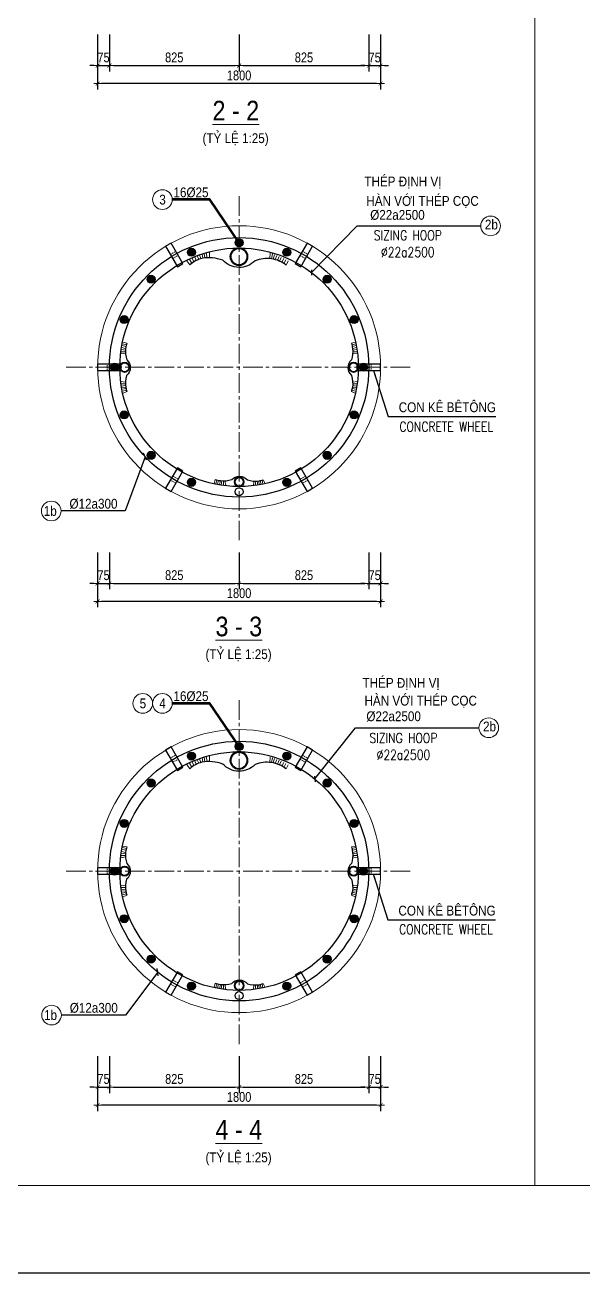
# Model space of a CAD drawing. Header units: millimetres. Extents: x -2123450 to -961021, y -260876 to 649159.
# Drawn here: x -1451394 to -1430092, y 317910 to 365515 of the extents above; entities that cross this region are included whole.
import ezdxf
from ezdxf.enums import TextEntityAlignment as Align

# ---------------------------------------------------------------- set-up
doc = ezdxf.new("R2010")
doc.units = ezdxf.units.MM
doc.header["$LTSCALE"] = 1000
doc.header["$MEASUREMENT"] = 0
doc.header["$PDMODE"] = 66
doc.linetypes.add('CENTER2', pattern=[1.125, 0.75, -0.125, 0.125, -0.125])
doc.linetypes.add('HIDDEN', pattern=[0.375, 0.25, -0.125])
doc.layers.get('0').update_dxf_attribs({"linetype": 'CONTINUOUS'})
doc.layers.get('DEFPOINTS').update_dxf_attribs({"linetype": 'CONTINUOUS'})
for name, color, linetype in [('03BORER', 3, 'CONTINUOUS'), ('05STEEL', 4, 'CONTINUOUS'), ('TEXT', 7, 'CONTINUOUS')]:
    doc.layers.add(name, color=color, linetype=linetype)
for name, color, linetype, lineweight in [('NDC_S_AXIS', 5, 'CENTER2', 15), ('NDC_S_CONTINUOUS', 3, 'CONTINUOUS', 20), ('NDC_S_DIM', 1, 'CONTINUOUS', 9), ('NDC_S_FOUNDATION NAME', 7, 'CONTINUOUS', 20), ('NDC_S_HATCH MATERIAL', 8, 'CONTINUOUS', 13), ('NDC_S_LEADER', 1, 'CONTINUOUS', 9), ('NDC_S_REBAR', 4, 'CONTINUOUS', 35), ('NDC_S_REBAR NO.', 7, 'CONTINUOUS', 20), ('NDC_S_REBAR NO. BOX', 1, 'CONTINUOUS', 9), ('NDC_S_REBAR SECTION', 6, 'CONTINUOUS', 25), ('NDC_S_STIRRUP', 2, 'CONTINUOUS', 25), ('NDC_S_VN TITLE', 6, 'CONTINUOUS', 9)]:
    doc.layers.add(name, color=color, linetype=linetype, lineweight=lineweight)
doc.styles.add('NDC_ARIAL', font='arial.ttf', dxfattribs={"width": 0.8})
doc.styles.get("Standard").update_dxf_attribs({"font": 'romans.shx', "bigfont": 'vns.shx'})
doc.dimstyles.new('NDC_1-100', dxfattribs={"dimscale": 100, "dimtxt": 2.2, "dimasz": 1, "dimexe": 1.5, "dimexo": 2, "dimgap": 0.8, "dimtad": 1, "dimdec": 0, "dimdsep": 46, "dimtxsty": 'NDC_ARIAL', "dimblk": 'DIMMARK', "dimcen": 49999.938995, "dimdle": 1.5, "dimclrd": 1, "dimclre": 1, "dimclrt": 3, "dimadec": 0, "dimazin": 0, "dimtfac": 1, "dimtdec": 0, "dimtix": 1, "dimtmove": 2, "dimatfit": 3, "dimfxl": 1, "dimarcsym": 0})
doc.dimstyles.new('NDC_1-150(25)', dxfattribs={"dimscale": 150, "dimtxt": 2.5, "dimasz": 1, "dimexe": 1.5, "dimexo": 0, "dimgap": 0.8, "dimtad": 1, "dimdec": 0, "dimlfac": 0.166667, "dimdsep": 46, "dimtxsty": 'NDC_ARIAL', "dimblk": 'DIMMARK', "dimcen": 49999.938995, "dimdle": 1.5, "dimclrd": 1, "dimclre": 1, "dimclrt": 3, "dimadec": 0, "dimazin": 0, "dimtfac": 1, "dimtdec": 0, "dimtix": 1, "dimtmove": 2, "dimatfit": 3, "dimfxl": 1, "dimarcsym": 0})

# ---------------------------------------------------------------- blocks, each defined once
blk = doc.blocks.new('CHI TIET COC DAI TRA')
at = {"layer": 'NDC_S_CONTINUOUS'}
for p, q in [((19867.8, 0), (19867.8, -79943)), ((0, -79943), (36168.2, -79943))]:
    blk.add_line(p, q, dxfattribs=at)
blk = doc.blocks.new('DIMMARK')
at = {"layer": 'NDC_S_DIM', "color": 1}
blk.add_line((-1.5, 0), (1, 0), dxfattribs=at)
at = {"layer": 'NDC_S_DIM', "color": 2, "const_width": 0.15}
blk.add_lwpolyline([(-0.5, -0.5), (0.5, 0.5)], dxfattribs=at)
blk = doc.blocks.new('*D271')
at = {"layer": 'DEFPOINTS', "color": 0, "transparency": 16777216}
for p in [(-1448620, 365147), (-1437820, 365147), (-1448620, 363277)]:
    blk.add_point(p, dxfattribs=at)
at = {"layer": 'NDC_S_DIM', "color": 1, "lineweight": -2, "transparency": 16777216}
for p, q in [((-1448620, 365147), (-1448620, 363052)), ((-1437820, 365147), (-1437820, 363052)), ((-1437970, 363277), (-1448470, 363277))]:
    blk.add_line(p, q, dxfattribs=at)
at = {"layer": 'NDC_S_DIM', "color": 1, "lineweight": -2, "transparency": 16777216, "xscale": 150, "yscale": 150, "zscale": 150, "rotation": 180}
blk.add_blockref('DIMMARK', (-1448620, 363277), dxfattribs=at)
at = {"layer": 'NDC_S_DIM', "color": 1, "lineweight": -2, "transparency": 16777216, "xscale": 150, "yscale": 150, "zscale": 150}
blk.add_blockref('DIMMARK', (-1437820, 363277), dxfattribs=at)
at = {"layer": 'NDC_S_DIM', "color": 3, "transparency": 16777216, "insert": (-1443220, 363588), "char_height": 375, "attachment_point": 5, "style": 'NDC_ARIAL'}
blk.add_mtext('1800', dxfattribs=at)
blk = doc.blocks.new('*D272')
at = {"layer": 'DEFPOINTS', "color": 0, "transparency": 16777216}
for p in [(-1448620, 365147), (-1448170, 365147), (-1448170, 363964)]:
    blk.add_point(p, dxfattribs=at)
at = {"layer": 'NDC_S_DIM', "color": 1, "lineweight": -2, "transparency": 16777216}
for p, q in [((-1448620, 365147), (-1448620, 363739)), ((-1448170, 365147), (-1448170, 363739)), ((-1448770, 363964), (-1448920, 363964)), ((-1448620, 363964), (-1448170, 363964)), ((-1448020, 363964), (-1447870, 363964))]:
    blk.add_line(p, q, dxfattribs=at)
at = {"layer": 'NDC_S_DIM', "color": 1, "lineweight": -2, "transparency": 16777216, "xscale": 150, "yscale": 150, "zscale": 150}
blk.add_blockref('DIMMARK', (-1448620, 363964), dxfattribs=at)
at = {"layer": 'NDC_S_DIM', "color": 1, "lineweight": -2, "transparency": 16777216, "xscale": 150, "yscale": 150, "zscale": 150, "rotation": 180}
blk.add_blockref('DIMMARK', (-1448170, 363964), dxfattribs=at)
at = {"layer": 'NDC_S_DIM', "color": 3, "transparency": 16777216, "insert": (-1448395, 364274), "char_height": 375, "attachment_point": 5, "style": 'NDC_ARIAL'}
blk.add_mtext('75', dxfattribs=at)
blk = doc.blocks.new('*D273')
at = {"layer": 'DEFPOINTS', "color": 0, "transparency": 16777216}
for p in [(-1448170, 365147), (-1443220, 365147), (-1443220, 363964)]:
    blk.add_point(p, dxfattribs=at)
at = {"layer": 'NDC_S_DIM', "color": 1, "lineweight": -2, "transparency": 16777216}
for p, q in [((-1448170, 365147), (-1448170, 363739)), ((-1443220, 365147), (-1443220, 363739)), ((-1448020, 363964), (-1443370, 363964))]:
    blk.add_line(p, q, dxfattribs=at)
at = {"layer": 'NDC_S_DIM', "color": 1, "lineweight": -2, "transparency": 16777216, "xscale": 150, "yscale": 150, "zscale": 150, "rotation": 180}
blk.add_blockref('DIMMARK', (-1448170, 363964), dxfattribs=at)
at = {"layer": 'NDC_S_DIM', "color": 1, "lineweight": -2, "transparency": 16777216, "xscale": 150, "yscale": 150, "zscale": 150}
blk.add_blockref('DIMMARK', (-1443220, 363964), dxfattribs=at)
at = {"layer": 'NDC_S_DIM', "color": 3, "transparency": 16777216, "insert": (-1445695, 364275), "char_height": 375, "attachment_point": 5, "style": 'NDC_ARIAL'}
blk.add_mtext('825', dxfattribs=at)
blk = doc.blocks.new('*D274')
at = {"layer": 'DEFPOINTS', "color": 0, "transparency": 16777216}
for p in [(-1443220, 365147), (-1438270, 365147), (-1438270, 363964)]:
    blk.add_point(p, dxfattribs=at)
at = {"layer": 'NDC_S_DIM', "color": 1, "lineweight": -2, "transparency": 16777216}
for p, q in [((-1443220, 365147), (-1443220, 363739)), ((-1438270, 365147), (-1438270, 363739)), ((-1443070, 363964), (-1438420, 363964))]:
    blk.add_line(p, q, dxfattribs=at)
at = {"layer": 'NDC_S_DIM', "color": 1, "lineweight": -2, "transparency": 16777216, "xscale": 150, "yscale": 150, "zscale": 150, "rotation": 180}
blk.add_blockref('DIMMARK', (-1443220, 363964), dxfattribs=at)
at = {"layer": 'NDC_S_DIM', "color": 1, "lineweight": -2, "transparency": 16777216, "xscale": 150, "yscale": 150, "zscale": 150}
blk.add_blockref('DIMMARK', (-1438270, 363964), dxfattribs=at)
at = {"layer": 'NDC_S_DIM', "color": 3, "transparency": 16777216, "insert": (-1440745, 364275), "char_height": 375, "attachment_point": 5, "style": 'NDC_ARIAL'}
blk.add_mtext('825', dxfattribs=at)
blk = doc.blocks.new('*D275')
at = {"layer": 'DEFPOINTS', "color": 0, "transparency": 16777216}
for p in [(-1438270, 365147), (-1437820, 365147), (-1437820, 363964)]:
    blk.add_point(p, dxfattribs=at)
at = {"layer": 'NDC_S_DIM', "color": 1, "lineweight": -2, "transparency": 16777216}
for p, q in [((-1438270, 365147), (-1438270, 363739)), ((-1437820, 365147), (-1437820, 363739)), ((-1438420, 363964), (-1438570, 363964)), ((-1438270, 363964), (-1437820, 363964)), ((-1437670, 363964), (-1437520, 363964))]:
    blk.add_line(p, q, dxfattribs=at)
at = {"layer": 'NDC_S_DIM', "color": 1, "lineweight": -2, "transparency": 16777216, "xscale": 150, "yscale": 150, "zscale": 150}
blk.add_blockref('DIMMARK', (-1438270, 363964), dxfattribs=at)
at = {"layer": 'NDC_S_DIM', "color": 1, "lineweight": -2, "transparency": 16777216, "xscale": 150, "yscale": 150, "zscale": 150, "rotation": 180}
blk.add_blockref('DIMMARK', (-1437820, 363964), dxfattribs=at)
at = {"layer": 'NDC_S_DIM', "color": 3, "transparency": 16777216, "insert": (-1438045, 364274), "char_height": 375, "attachment_point": 5, "style": 'NDC_ARIAL'}
blk.add_mtext('75', dxfattribs=at)
blk = doc.blocks.new('*U155')
at = {"layer": 'NDC_S_CONTINUOUS'}
blk.add_circle((0, 0), 5400, dxfattribs=at)
at = {"layer": 'NDC_S_STIRRUP'}
for radius in [4950, 4550]:
    blk.add_circle((0, 0), radius, dxfattribs=at)
blk = doc.blocks.new('*D276')
at = {"layer": 'DEFPOINTS', "color": 0, "transparency": 16777216}
for p in [(-1448620, 345399), (-1437820, 345399), (-1448620, 343528)]:
    blk.add_point(p, dxfattribs=at)
at = {"layer": 'NDC_S_DIM', "color": 1, "lineweight": -2, "transparency": 16777216}
for p, q in [((-1448620, 345399), (-1448620, 343303)), ((-1437820, 345399), (-1437820, 343303)), ((-1437970, 343528), (-1448470, 343528))]:
    blk.add_line(p, q, dxfattribs=at)
at = {"layer": 'NDC_S_DIM', "color": 1, "lineweight": -2, "transparency": 16777216, "xscale": 150, "yscale": 150, "zscale": 150, "rotation": 180}
blk.add_blockref('DIMMARK', (-1448620, 343528), dxfattribs=at)
at = {"layer": 'NDC_S_DIM', "color": 1, "lineweight": -2, "transparency": 16777216, "xscale": 150, "yscale": 150, "zscale": 150}
blk.add_blockref('DIMMARK', (-1437820, 343528), dxfattribs=at)
at = {"layer": 'NDC_S_DIM', "color": 3, "transparency": 16777216, "insert": (-1443220, 343840), "char_height": 375, "attachment_point": 5, "style": 'NDC_ARIAL'}
blk.add_mtext('1800', dxfattribs=at)
blk = doc.blocks.new('*D277')
at = {"layer": 'DEFPOINTS', "color": 0, "transparency": 16777216}
for p in [(-1448620, 345399), (-1448170, 345399), (-1448170, 344215)]:
    blk.add_point(p, dxfattribs=at)
at = {"layer": 'NDC_S_DIM', "color": 1, "lineweight": -2, "transparency": 16777216}
for p, q in [((-1448620, 345399), (-1448620, 343990)), ((-1448170, 345399), (-1448170, 343990)), ((-1448770, 344215), (-1448920, 344215)), ((-1448620, 344215), (-1448170, 344215)), ((-1448020, 344215), (-1447870, 344215))]:
    blk.add_line(p, q, dxfattribs=at)
at = {"layer": 'NDC_S_DIM', "color": 1, "lineweight": -2, "transparency": 16777216, "xscale": 150, "yscale": 150, "zscale": 150}
blk.add_blockref('DIMMARK', (-1448620, 344215), dxfattribs=at)
at = {"layer": 'NDC_S_DIM', "color": 1, "lineweight": -2, "transparency": 16777216, "xscale": 150, "yscale": 150, "zscale": 150, "rotation": 180}
blk.add_blockref('DIMMARK', (-1448170, 344215), dxfattribs=at)
at = {"layer": 'NDC_S_DIM', "color": 3, "transparency": 16777216, "insert": (-1448395, 344526), "char_height": 375, "attachment_point": 5, "style": 'NDC_ARIAL'}
blk.add_mtext('75', dxfattribs=at)
blk = doc.blocks.new('*D278')
at = {"layer": 'DEFPOINTS', "color": 0, "transparency": 16777216}
for p in [(-1448170, 345399), (-1443220, 345399), (-1443220, 344215)]:
    blk.add_point(p, dxfattribs=at)
at = {"layer": 'NDC_S_DIM', "color": 1, "lineweight": -2, "transparency": 16777216}
for p, q in [((-1448170, 345399), (-1448170, 343990)), ((-1443220, 345399), (-1443220, 343990)), ((-1448020, 344215), (-1443370, 344215))]:
    blk.add_line(p, q, dxfattribs=at)
at = {"layer": 'NDC_S_DIM', "color": 1, "lineweight": -2, "transparency": 16777216, "xscale": 150, "yscale": 150, "zscale": 150, "rotation": 180}
blk.add_blockref('DIMMARK', (-1448170, 344215), dxfattribs=at)
at = {"layer": 'NDC_S_DIM', "color": 1, "lineweight": -2, "transparency": 16777216, "xscale": 150, "yscale": 150, "zscale": 150}
blk.add_blockref('DIMMARK', (-1443220, 344215), dxfattribs=at)
at = {"layer": 'NDC_S_DIM', "color": 3, "transparency": 16777216, "insert": (-1445695, 344527), "char_height": 375, "attachment_point": 5, "style": 'NDC_ARIAL'}
blk.add_mtext('825', dxfattribs=at)
blk = doc.blocks.new('*D279')
at = {"layer": 'DEFPOINTS', "color": 0, "transparency": 16777216}
for p in [(-1443220, 345399), (-1438270, 345399), (-1438270, 344215)]:
    blk.add_point(p, dxfattribs=at)
at = {"layer": 'NDC_S_DIM', "color": 1, "lineweight": -2, "transparency": 16777216}
for p, q in [((-1443220, 345399), (-1443220, 343990)), ((-1438270, 345399), (-1438270, 343990)), ((-1443070, 344215), (-1438420, 344215))]:
    blk.add_line(p, q, dxfattribs=at)
at = {"layer": 'NDC_S_DIM', "color": 1, "lineweight": -2, "transparency": 16777216, "xscale": 150, "yscale": 150, "zscale": 150, "rotation": 180}
blk.add_blockref('DIMMARK', (-1443220, 344215), dxfattribs=at)
at = {"layer": 'NDC_S_DIM', "color": 1, "lineweight": -2, "transparency": 16777216, "xscale": 150, "yscale": 150, "zscale": 150}
blk.add_blockref('DIMMARK', (-1438270, 344215), dxfattribs=at)
at = {"layer": 'NDC_S_DIM', "color": 3, "transparency": 16777216, "insert": (-1440745, 344527), "char_height": 375, "attachment_point": 5, "style": 'NDC_ARIAL'}
blk.add_mtext('825', dxfattribs=at)
blk = doc.blocks.new('*D280')
at = {"layer": 'DEFPOINTS', "color": 0, "transparency": 16777216}
for p in [(-1438270, 345399), (-1437820, 345399), (-1437820, 344215)]:
    blk.add_point(p, dxfattribs=at)
at = {"layer": 'NDC_S_DIM', "color": 1, "lineweight": -2, "transparency": 16777216}
for p, q in [((-1438270, 345399), (-1438270, 343990)), ((-1437820, 345399), (-1437820, 343990)), ((-1438420, 344215), (-1438570, 344215)), ((-1438270, 344215), (-1437820, 344215)), ((-1437670, 344215), (-1437520, 344215))]:
    blk.add_line(p, q, dxfattribs=at)
at = {"layer": 'NDC_S_DIM', "color": 1, "lineweight": -2, "transparency": 16777216, "xscale": 150, "yscale": 150, "zscale": 150}
blk.add_blockref('DIMMARK', (-1438270, 344215), dxfattribs=at)
at = {"layer": 'NDC_S_DIM', "color": 1, "lineweight": -2, "transparency": 16777216, "xscale": 150, "yscale": 150, "zscale": 150, "rotation": 180}
blk.add_blockref('DIMMARK', (-1437820, 344215), dxfattribs=at)
at = {"layer": 'NDC_S_DIM', "color": 3, "transparency": 16777216, "insert": (-1438045, 344526), "char_height": 375, "attachment_point": 5, "style": 'NDC_ARIAL'}
blk.add_mtext('75', dxfattribs=at)
blk = doc.blocks.new('*D281')
at = {"layer": 'DEFPOINTS', "color": 0, "transparency": 16777216}
for p in [(-1448620, 326183), (-1437820, 326183), (-1448620, 324313)]:
    blk.add_point(p, dxfattribs=at)
at = {"layer": 'NDC_S_DIM', "color": 1, "lineweight": -2, "transparency": 16777216}
for p, q in [((-1448620, 326183), (-1448620, 324088)), ((-1437820, 326183), (-1437820, 324088)), ((-1437970, 324313), (-1448470, 324313))]:
    blk.add_line(p, q, dxfattribs=at)
at = {"layer": 'NDC_S_DIM', "color": 1, "lineweight": -2, "transparency": 16777216, "xscale": 150, "yscale": 150, "zscale": 150, "rotation": 180}
blk.add_blockref('DIMMARK', (-1448620, 324313), dxfattribs=at)
at = {"layer": 'NDC_S_DIM', "color": 1, "lineweight": -2, "transparency": 16777216, "xscale": 150, "yscale": 150, "zscale": 150}
blk.add_blockref('DIMMARK', (-1437820, 324313), dxfattribs=at)
at = {"layer": 'NDC_S_DIM', "color": 3, "transparency": 16777216, "insert": (-1443220, 324624), "char_height": 375, "attachment_point": 5, "style": 'NDC_ARIAL'}
blk.add_mtext('1800', dxfattribs=at)
blk = doc.blocks.new('*D282')
at = {"layer": 'DEFPOINTS', "color": 0, "transparency": 16777216}
for p in [(-1448620, 326183), (-1448170, 326183), (-1448170, 325000)]:
    blk.add_point(p, dxfattribs=at)
at = {"layer": 'NDC_S_DIM', "color": 1, "lineweight": -2, "transparency": 16777216}
for p, q in [((-1448620, 326183), (-1448620, 324775)), ((-1448170, 326183), (-1448170, 324775)), ((-1448770, 325000), (-1448920, 325000)), ((-1448620, 325000), (-1448170, 325000)), ((-1448020, 325000), (-1447870, 325000))]:
    blk.add_line(p, q, dxfattribs=at)
at = {"layer": 'NDC_S_DIM', "color": 1, "lineweight": -2, "transparency": 16777216, "xscale": 150, "yscale": 150, "zscale": 150}
blk.add_blockref('DIMMARK', (-1448620, 325000), dxfattribs=at)
at = {"layer": 'NDC_S_DIM', "color": 1, "lineweight": -2, "transparency": 16777216, "xscale": 150, "yscale": 150, "zscale": 150, "rotation": 180}
blk.add_blockref('DIMMARK', (-1448170, 325000), dxfattribs=at)
at = {"layer": 'NDC_S_DIM', "color": 3, "transparency": 16777216, "insert": (-1448395, 325310), "char_height": 375, "attachment_point": 5, "style": 'NDC_ARIAL'}
blk.add_mtext('75', dxfattribs=at)
blk = doc.blocks.new('*D283')
at = {"layer": 'DEFPOINTS', "color": 0, "transparency": 16777216}
for p in [(-1448170, 326183), (-1443220, 326183), (-1443220, 325000)]:
    blk.add_point(p, dxfattribs=at)
at = {"layer": 'NDC_S_DIM', "color": 1, "lineweight": -2, "transparency": 16777216}
for p, q in [((-1448170, 326183), (-1448170, 324775)), ((-1443220, 326183), (-1443220, 324775)), ((-1448020, 325000), (-1443370, 325000))]:
    blk.add_line(p, q, dxfattribs=at)
at = {"layer": 'NDC_S_DIM', "color": 1, "lineweight": -2, "transparency": 16777216, "xscale": 150, "yscale": 150, "zscale": 150, "rotation": 180}
blk.add_blockref('DIMMARK', (-1448170, 325000), dxfattribs=at)
at = {"layer": 'NDC_S_DIM', "color": 1, "lineweight": -2, "transparency": 16777216, "xscale": 150, "yscale": 150, "zscale": 150}
blk.add_blockref('DIMMARK', (-1443220, 325000), dxfattribs=at)
at = {"layer": 'NDC_S_DIM', "color": 3, "transparency": 16777216, "insert": (-1445695, 325311), "char_height": 375, "attachment_point": 5, "style": 'NDC_ARIAL'}
blk.add_mtext('825', dxfattribs=at)
blk = doc.blocks.new('*D284')
at = {"layer": 'DEFPOINTS', "color": 0, "transparency": 16777216}
for p in [(-1443220, 326183), (-1438270, 326183), (-1438270, 325000)]:
    blk.add_point(p, dxfattribs=at)
at = {"layer": 'NDC_S_DIM', "color": 1, "lineweight": -2, "transparency": 16777216}
for p, q in [((-1443220, 326183), (-1443220, 324775)), ((-1438270, 326183), (-1438270, 324775)), ((-1443070, 325000), (-1438420, 325000))]:
    blk.add_line(p, q, dxfattribs=at)
at = {"layer": 'NDC_S_DIM', "color": 1, "lineweight": -2, "transparency": 16777216, "xscale": 150, "yscale": 150, "zscale": 150, "rotation": 180}
blk.add_blockref('DIMMARK', (-1443220, 325000), dxfattribs=at)
at = {"layer": 'NDC_S_DIM', "color": 1, "lineweight": -2, "transparency": 16777216, "xscale": 150, "yscale": 150, "zscale": 150}
blk.add_blockref('DIMMARK', (-1438270, 325000), dxfattribs=at)
at = {"layer": 'NDC_S_DIM', "color": 3, "transparency": 16777216, "insert": (-1440745, 325311), "char_height": 375, "attachment_point": 5, "style": 'NDC_ARIAL'}
blk.add_mtext('825', dxfattribs=at)
blk = doc.blocks.new('*D285')
at = {"layer": 'DEFPOINTS', "color": 0, "transparency": 16777216}
for p in [(-1438270, 326183), (-1437820, 326183), (-1437820, 325000)]:
    blk.add_point(p, dxfattribs=at)
at = {"layer": 'NDC_S_DIM', "color": 1, "lineweight": -2, "transparency": 16777216}
for p, q in [((-1438270, 326183), (-1438270, 324775)), ((-1437820, 326183), (-1437820, 324775)), ((-1438420, 325000), (-1438570, 325000)), ((-1438270, 325000), (-1437820, 325000)), ((-1437670, 325000), (-1437520, 325000))]:
    blk.add_line(p, q, dxfattribs=at)
at = {"layer": 'NDC_S_DIM', "color": 1, "lineweight": -2, "transparency": 16777216, "xscale": 150, "yscale": 150, "zscale": 150}
blk.add_blockref('DIMMARK', (-1438270, 325000), dxfattribs=at)
at = {"layer": 'NDC_S_DIM', "color": 1, "lineweight": -2, "transparency": 16777216, "xscale": 150, "yscale": 150, "zscale": 150, "rotation": 180}
blk.add_blockref('DIMMARK', (-1437820, 325000), dxfattribs=at)
at = {"layer": 'NDC_S_DIM', "color": 3, "transparency": 16777216, "insert": (-1438045, 325310), "char_height": 375, "attachment_point": 5, "style": 'NDC_ARIAL'}
blk.add_mtext('75', dxfattribs=at)
blk = doc.blocks.new('21231')
at = {"layer": 'NDC_S_REBAR SECTION'}
h = blk.add_hatch(color=256, dxfattribs=at)
h.dxf.hatch_style = 1
edge = h.paths.add_edge_path()
edge.add_arc((-522, -406), 153, 0, 360)
blk.add_circle((-522, -406), 153, dxfattribs=at)
blk = doc.blocks.new('*U209')
at = {"color": 1}
blk.add_blockref('21231', (522, 406), dxfattribs=at)
blk = doc.blocks.new('*U254')
at = {"color": 0, "linetype": 'ByBlock', "lineweight": -2, "transparency": 16777216, "rotation": 180}
blk.add_blockref('*U209', (0, 0), dxfattribs=at)
blk = doc.blocks.new('*U255')
at = {"layer": '03BORER', "color": 0, "linetype": 'ByBlock', "lineweight": -2, "transparency": 16777216}
blk.add_blockref('*U254', (-1443220, 376956), dxfattribs=at)
for p, rotation in [((-1445038, 376594), 22.5), ((-1441402, 376594), 337.4999999999999), ((-1446579, 375565), 45.00000000000001), ((-1439861, 375565), 315), ((-1447608, 374024), 67.5), ((-1438831, 374024), 292.4999999999999), ((-1447970, 372206), 90), ((-1438470, 372206), 270), ((-1447608, 370388), 112.5), ((-1438831, 370388), 247.5), ((-1446579, 368847), 135), ((-1439861, 368847), 225), ((-1445038, 367817), 157.5), ((-1441402, 367817), 202.4999999999999), ((-1443220, 367456), 180)]:
    blk.add_blockref('*U254', p, dxfattribs=dict(at, rotation=rotation))
blk = doc.blocks.new('MC7')
at = {"layer": '03BORER'}
blk.add_lwpolyline([(-277807, 378710), (-275557, 378710), (-275557, 379310), (-277807, 379310)], close=True, dxfattribs=at)
at = {"layer": 'NDC_S_HATCH MATERIAL', "linetype": 'HIDDEN', "ltscale": 0.5}
for p, q in [((-276907, 378710), (-276907, 379310)), ((-276457, 378710), (-276457, 379310))]:
    blk.add_line(p, q, dxfattribs=at)
blk = doc.blocks.new('*U208')
at = {"layer": 'NDC_S_DIM', "xscale": 0.4, "yscale": 0.4, "zscale": 0.4}
blk.add_blockref('MC7', (110673, -151604), dxfattribs=at)
blk = doc.blocks.new('*U256')
at = {"color": 0, "linetype": 'ByBlock', "lineweight": -2, "transparency": 16777216}
blk.add_blockref('*U208', (0, 0), dxfattribs=at)
blk = doc.blocks.new('*U257')
at = {"layer": '03BORER', "color": 0, "linetype": 'ByBlock', "lineweight": -2, "transparency": 16777216}
for p, rotation in [((-1445695, 337529), 299.9999999999999), ((-1440745, 337529), 239.9999999999999), ((-1438270, 333242), 180), ((-1445695, 328955), 59.99999999999999), ((-1440745, 328955), 120)]:
    blk.add_blockref('*U256', p, dxfattribs=dict(at, rotation=rotation))
blk.add_blockref('*U256', (-1448170, 333242), dxfattribs=at)
blk = doc.blocks.new('*U258')
at = {"color": 0, "linetype": 'ByBlock', "lineweight": -2, "transparency": 16777216, "rotation": 180}
blk.add_blockref('*U209', (0, 0), dxfattribs=at)
blk = doc.blocks.new('*U259')
at = {"layer": '03BORER', "color": 0, "linetype": 'ByBlock', "lineweight": -2, "transparency": 16777216}
blk.add_blockref('*U258', (-1443220, 376956), dxfattribs=at)
for p, rotation in [((-1445038, 376594), 22.5), ((-1441402, 376594), 337.4999999999999), ((-1446579, 375565), 45.00000000000001), ((-1439861, 375565), 315), ((-1447608, 374024), 67.5), ((-1438831, 374024), 292.4999999999999), ((-1447970, 372206), 90), ((-1438470, 372206), 270), ((-1447608, 370388), 112.5), ((-1438831, 370388), 247.5), ((-1446579, 368847), 135), ((-1439861, 368847), 225), ((-1445038, 367817), 157.5), ((-1441402, 367817), 202.4999999999999), ((-1443220, 367456), 180)]:
    blk.add_blockref('*U258', p, dxfattribs=dict(at, rotation=rotation))
blk = doc.blocks.new('*U207')
at = {"layer": 'NDC_S_DIM', "xscale": 0.4, "yscale": 0.4, "zscale": 0.4}
blk.add_blockref('MC7', (110673, -151604), dxfattribs=at)
blk = doc.blocks.new('*U260')
at = {"color": 0, "linetype": 'ByBlock', "lineweight": -2, "transparency": 16777216}
blk.add_blockref('*U207', (0, 0), dxfattribs=at)
blk = doc.blocks.new('*U261')
at = {"layer": '03BORER', "color": 0, "linetype": 'ByBlock', "lineweight": -2, "transparency": 16777216}
for p, rotation in [((-1445695, 356744), 299.9999999999999), ((-1440745, 356744), 239.9999999999999), ((-1438270, 352458), 180), ((-1445695, 348171), 59.99999999999999), ((-1440745, 348171), 120)]:
    blk.add_blockref('*U260', p, dxfattribs=dict(at, rotation=rotation))
blk.add_blockref('*U260', (-1448170, 352458), dxfattribs=at)
blk = doc.blocks.new('ưeqwewe')
at = {"layer": '05STEEL', "color": 4}
blk.add_lwpolyline([(-1487886, 328815, 0.123663), (-1487656, 329371, 0.128024), (-1487741, 330000, -0.427682), (-1487741, 331236, 0.132008), (-1487681, 332031, 0.107548), (-1487939, 332493, 0.020618)], format="xyb", dxfattribs=at)
at = {"layer": 'NDC_S_HATCH MATERIAL'}
for p, q in [((-1487939, 332493), (-1487786, 332607)), ((-1487876, 332415), (-1487730, 332504)), ((-1487819, 332333), (-1487678, 332403)), ((-1487769, 332246), (-1487633, 332308)), ((-1487726, 332154), (-1487593, 332217)), ((-1487693, 332068), (-1487554, 332124)), ((-1487674, 331991), (-1487518, 332029)), ((-1487664, 331916), (-1487489, 331949)), ((-1487657, 331833), (-1487462, 331869)), ((-1487654, 331745), (-1487426, 331751)), ((-1487650, 329436), (-1487444, 329424)), ((-1487784, 328977), (-1487641, 328910)), ((-1487741, 329068), (-1487599, 329006)), ((-1487710, 329148), (-1487564, 329088)), ((-1487685, 329232), (-1487531, 329173)), ((-1487665, 329316), (-1487499, 329257)), ((-1487656, 329371), (-1487472, 329337)), ((-1487886, 328815), (-1487729, 328733)), ((-1487831, 328896), (-1487683, 328823))]:
    blk.add_line(p, q, dxfattribs=at)
at = {"layer": 'NDC_S_REBAR'}
for radius in [330, 315]:
    blk.add_circle((-1487594, 330618), radius, dxfattribs=at)
blk = doc.blocks.new('HAN DAI')
at = {"layer": '05STEEL', "color": 4}
blk.add_lwpolyline([(-307567, 288279, 0.02201), (-307612, 288076, 0.102878), (-307569, 287644, -0.455013), (-307575, 287047, 0.096416), (-307610, 286589, -0.01258), (-307567, 286440, 0.020618)], format="xyb", dxfattribs=at)
at = {"layer": 'NDC_S_HATCH MATERIAL'}
for p, q in [((-307617, 288015), (-307775, 288042)), ((-307612, 288073), (-307762, 288110)), ((-307597, 288152), (-307747, 288189)), ((-307583, 288217), (-307732, 288254)), ((-307567, 288279), (-307718, 288316)), ((-307616, 287903), (-307800, 287868)), ((-307618, 287953), (-307788, 287955)), ((-307616, 286791), (-307797, 286822)), ((-307618, 286730), (-307784, 286735)), ((-307616, 286670), (-307768, 286643)), ((-307612, 286608), (-307759, 286591)), ((-307598, 286552), (-307745, 286521)), ((-307579, 286488), (-307730, 286453)), ((-307567, 286440), (-307710, 286372))]:
    blk.add_line(p, q, dxfattribs=at)
blk = doc.blocks.new('qưeqeqew')
at = {"layer": 'NDC_S_REBAR'}
for radius in [180, 168]:
    blk.add_circle((180, 0), radius, dxfattribs=at)
at = {"layer": 'NDC_S_DIM'}
blk.add_blockref('HAN DAI', (307832, -287360), dxfattribs=at)

msp = doc.modelspace()

# ---------------------------------------------------------------- linework, layer by layer
at = {"layer": 'DEFPOINTS'}
msp.add_lwpolyline([(-1528126.18, 407010.05), (-1401976.18, 407010.05), (-1401976.18, 317910.05), (-1528126.18, 317910.05)], close=True, dxfattribs=at)
at = {"layer": 'NDC_S_AXIS'}
for p, q in [((-1443219.89, 345857.6), (-1443219.89, 359057.6)), ((-1449819.89, 352457.6), (-1436619.89, 352457.6)), ((-1443219.89, 326641.97), (-1443219.89, 339841.97)), ((-1449819.89, 333241.97), (-1436619.89, 333241.97))]:
    msp.add_line(p, q, dxfattribs=at)
at = {"layer": 'NDC_S_LEADER', "lineweight": 100}
for points in [[(-1443219.89, 357207.6), (-1444335.45, 358853.71), (-1445772.5, 358853.71)], [(-1443219.89, 337991.97), (-1444335.45, 339638.08), (-1445772.5, 339638.08)]]:
    msp.add_lwpolyline(points, dxfattribs=at)
at = {"layer": 'NDC_S_REBAR NO. BOX'}
for centre in [(-1446147.5, 358853.71), (-1433622.96, 357852.67), (-1450391.68, 346977.42), (-1446897.5, 339638.08), (-1446147.5, 339638.08), (-1433691.88, 338707.05), (-1450380.16, 327749.71)]:
    msp.add_circle(centre, 375, dxfattribs=at)

# ---------------------------------------------------------------- block references
at = {"color": 1}
for name, p in [('CHI TIET COC DAI TRA', (-1451797.19, 401191.34)), ('*U155', (-1443219.89, 352457.6)), ('qưeqeqew', (-1447769.89, 352457.6)), ('*U155', (-1443219.89, 333241.97)), ('qưeqeqew', (-1447769.89, 333241.97))]:
    msp.add_blockref(name, p, dxfattribs=at)
for name, p, rotation in [('ưeqwewe', (-1089302.49, 1838899.86), 89.10079871385915), ('qưeqeqew', (-1443219.89, 347907.6), 89.48022287332812), ('ưeqwewe', (-1089302.49, 1819684.23), 89.10079871385915), ('qưeqeqew', (-1443219.89, 328691.97), 89.48022287332812)]:
    msp.add_blockref(name, p, dxfattribs=dict(at, rotation=rotation))
at = {"color": 1, "xscale": -1}
for p in [(-1438669.89, 352457.6), (-1438669.89, 333241.97)]:
    msp.add_blockref('qưeqeqew', p, dxfattribs=at)
at = {"layer": '03BORER'}
for name, p in [('*U261', (0, 0)), ('*U255', (0, -19748.27)), ('*U259', (0, -38963.9)), ('*U257', (0, 0))]:
    msp.add_blockref(name, p, dxfattribs=at)

# ---------------------------------------------------------------- texts
at = {"layer": 'NDC_S_FOUNDATION NAME', "style": 'NDC_ARIAL', "width": 0.85}
for s, p in [('THÉP ĐỊNH VỊ', (-1436968.29, 359551.97)), ('16%%C25', (-1445056.7, 359130.02)), ('HÀN VỚI THÉP CỌC', (-1436218.29, 358810.97)), ('%%C22a2500', (-1437175.86, 358271.9)), ('CON KÊ BÊTÔNG', (-1435271.54, 350981.73)), ('%%C12a300', (-1448778.51, 347253.73)), ('THÉP ĐỊNH VỊ', (-1437037.21, 340427.29)), ('16%%C25', (-1445056.7, 339914.38)), ('HÀN VỚI THÉP CỌC', (-1436287.21, 339750.63)), ('%%C22a2500', (-1437322.03, 339147.23)), ('CON KÊ BÊTÔNG', (-1435284.17, 331781.3)), ('%%C12a300', (-1448767, 328026.02))]:
    msp.add_text(s, height=375, dxfattribs=at).set_placement(p, align=Align.MIDDLE)
at = {"layer": 'NDC_S_REBAR NO.', "style": 'NDC_ARIAL', "width": 0.85}
for s, p in [('3', (-1446142.28, 358853.71)), ('2b', (-1433591.45, 357902.75)), ('1b', (-1450427.12, 346977.42)), ('5', (-1446892.28, 339638.08)), ('4', (-1446142.28, 339638.08)), ('2b', (-1433660.37, 338757.12)), ('1b', (-1450415.61, 327749.71))]:
    msp.add_text(s, height=375, dxfattribs=at).set_placement(p, align=Align.MIDDLE_CENTER)
at = {"layer": 'NDC_S_VN TITLE', "style": 'NDC_ARIAL', "width": 0.85}
for s, height, p in [('%%U2 - 2', 750, (-1443344.38, 362253.86)), ('(TỶ LỆ 1:25)', 375, (-1443354.09, 361197.19)), ('%%U3 - 3', 750, (-1443230.76, 342572.96)), ('(TỶ LỆ 1:25)', 375, (-1443240.48, 341516.29)), ('%%U4 - 4', 750, (-1443230.76, 323378.28)), ('(TỶ LỆ 1:25)', 375, (-1443240.48, 322321.61))]:
    msp.add_text(s, height=height, dxfattribs=at).set_placement(p, align=Align.MIDDLE)
at = {"layer": 'TEXT', "color": 3, "linetype": 'Continuous', "ltscale": 0.8, "width": 0.8}
for s, p in [('SIZING HOOP', (-1436782.82, 357490.38)), ('%%C22a2500', (-1436782.82, 356851.39)), ('CONCRETE WHEEL', (-1435312.78, 350193.58)), ('SIZING HOOP', (-1436949.42, 338316.91)), ('%%C22a2500', (-1436949.42, 337677.92)), ('CONCRETE WHEEL', (-1435325.4, 331020))]:
    msp.add_text(s, height=375, dxfattribs=at).set_placement(p, align=Align.MIDDLE_CENTER)

# ---------------------------------------------------------------- dimensions: what is measured, and where the dimension line sits
at = {"layer": 'NDC_S_DIM'}
for base, p1, p2, picture, middle in [((-1448169.89, 363963.59), (-1448619.89, 365146.86), (-1448169.89, 365146.86), '*D272', (-1448394.89, 364274.29)), ((-1448619.89, 363276.67), (-1437819.89, 365146.86), (-1448619.89, 365146.86), '*D271', (-1443219.89, 363588.13)), ((-1443219.89, 363963.59), (-1448169.89, 365146.86), (-1443219.89, 365146.86), '*D273', (-1445694.89, 364275.06)), ((-1438269.89, 363963.59), (-1443219.89, 365146.86), (-1438269.89, 365146.86), '*D274', (-1440744.89, 364275.06)), ((-1437819.89, 363963.59), (-1438269.89, 365146.86), (-1437819.89, 365146.86), '*D275', (-1438044.89, 364274.29)), ((-1448169.89, 344215.33), (-1448619.89, 345398.6), (-1448169.89, 345398.6), '*D277', (-1448394.89, 344526.02)), ((-1448619.89, 343528.4), (-1437819.89, 345398.6), (-1448619.89, 345398.6), '*D276', (-1443219.89, 343839.87)), ((-1443219.89, 344215.33), (-1448169.89, 345398.6), (-1443219.89, 345398.6), '*D278', (-1445694.89, 344526.79)), ((-1438269.89, 344215.33), (-1443219.89, 345398.6), (-1438269.89, 345398.6), '*D279', (-1440744.89, 344526.79)), ((-1437819.89, 344215.33), (-1438269.89, 345398.6), (-1437819.89, 345398.6), '*D280', (-1438044.89, 344526.02)), ((-1448169.89, 324999.69), (-1448619.89, 326182.96), (-1448169.89, 326182.96), '*D282', (-1448394.89, 325310.39)), ((-1448619.89, 324312.77), (-1437819.89, 326182.96), (-1448619.89, 326182.96), '*D281', (-1443219.89, 324624.24)), ((-1443219.89, 324999.69), (-1448169.89, 326182.96), (-1443219.89, 326182.96), '*D283', (-1445694.89, 325311.16)), ((-1438269.89, 324999.69), (-1443219.89, 326182.96), (-1438269.89, 326182.96), '*D284', (-1440744.89, 325311.16)), ((-1437819.89, 324999.69), (-1438269.89, 326182.96), (-1437819.89, 326182.96), '*D285', (-1438044.89, 325310.39))]:
    dim = msp.add_linear_dim(base=base, p1=p1, p2=p2, dimstyle='NDC_1-150(25)', dxfattribs=at)
    dim.commit()
    dim.dimension.update_dxf_attribs({"geometry": picture, "text_midpoint": middle})

# ---------------------------------------------------------------- leaders
at = {"layer": 'NDC_S_LEADER'}
for points, override in [([(-1440456.82, 356072.56), (-1438708.57, 357852.67), (-1433997.96, 357852.67)], {"dimscale": 1, "dimasz": 150, "dimldrblk": 'Oblique', "dimfxl": 150}), ([(-1438087.79, 352336.6), (-1437528.27, 350581.22), (-1433423.35, 350581.22)], {"dimscale": 1, "dimasz": 200, "dimfxl": 150}), ([(-1446809, 349048.67), (-1447573.13, 346977.42), (-1450016.68, 346977.42)], {"dimscale": 1, "dimasz": 200, "dimldrblk": 'Oblique', "dimfxl": 150}), ([(-1440327.39, 336754.23), (-1438777.49, 338707.05), (-1434066.88, 338707.05)], {"dimscale": 1, "dimasz": 150, "dimldrblk": 'Oblique', "dimfxl": 150}), ([(-1438100.42, 333136.17), (-1437540.9, 331380.79), (-1433435.98, 331380.79)], {"dimscale": 1, "dimasz": 200, "dimfxl": 150}), ([(-1446325.81, 329387.66), (-1447561.61, 327749.71), (-1450005.16, 327749.71)], {"dimscale": 1, "dimasz": 200, "dimldrblk": 'Oblique', "dimfxl": 150})]:
    msp.add_leader(points, dimstyle='NDC_1-100', override=override, dxfattribs=at)

doc.saveas('drawing.dxf')
